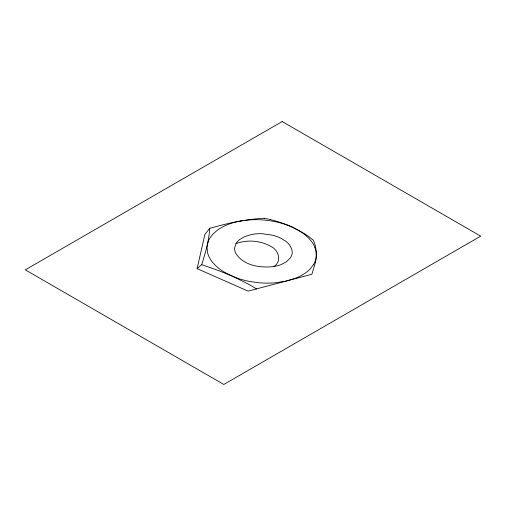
<?xml version="1.0" encoding="UTF-8"?>
<svg xmlns="http://www.w3.org/2000/svg" width="506" height="506" viewBox="0 0 506 506"><rect width="100%" height="100%" fill="white"/><g stroke="black" fill="none" stroke-linecap="round" stroke-linejoin="round"><path stroke-width="0.76" d="M293.069 227.485L288.559 225.568A62.282 35.958 0 0 0 276.143 221.868L269.401 220.641A55.793 32.213 0 0 0 253.841 219.712C238.788 220.236 224.202 224.481 209.724 228.288C208.934 240.748 205.468 252.848 201.673 264.676L197.112 268.635L248.092 291.127L311.867 274.277L315.497 262.348M197.112 268.635L204.86 234.55L209.724 228.288M235.986 243.626L234.657 247.788A29.999 17.318 0 0 0 235.752 253.291C243.468 265.694 260.407 268.231 273.771 266.529A25.439 14.687 0 0 0 280.956 264.657L286.497 261.76L290.28 258.009A27.084 15.635 0 0 0 292.228 251.944L291.779 249.249L290.046 245.733A33.529 19.354 0 0 0 285.276 240.913L280.824 238.218A33.516 19.348 0 0 0 272.715 235.246L262.076 233.702A27.103 15.648 0 0 0 251.501 234.537L244.841 236.536L239.578 239.585A25.275 14.592 0 0 0 235.992 243.626C247.175 239.458 260.318 240.451 270.704 246.352C278.623 249.724 282.31 261.52 273.771 266.529M313.366 264.828L309.786 269.331A45.976 26.546 0 0 1 306.971 271.836A47.697 27.539 0 0 1 295.966 278.072L285.523 281.26L275.207 282.791A54.016 31.189 0 0 1 258.193 282.677L250.552 281.614A62.023 35.806 0 0 1 237.921 278.389L218.257 270.47L201.673 264.676M239.23 221.261L234.67 222.317A47.868 27.634 0 0 0 222.064 227.238L220.825 227.94A45.243 26.122 0 0 0 217.371 230.205L213.462 233.589A49.778 28.734 0 0 0 208.32 241.191L206.986 247.276L207.568 252.684A59.923 34.598 0 0 0 210.42 259.287A59 34.066 0 0 0 212.735 262.513L215.619 265.612A65.426 37.773 0 0 0 222.842 271.254C233.892 277.522 245.897 282.057 256.618 288.983M239.357 221.236L240.761 220.977M264.252 218.307L270.64 219.572M292.67 227.302L299.014 230.635A64.806 37.419 0 0 1 307.648 237.137L309.419 238.94A60.739 35.072 0 0 1 314.947 247.567M293.467 227.675L304.226 233.563A113.23 65.375 0 0 1 311.671 238.851L313.195 240.065A90.372 52.175 0 0 1 315.567 246.89L316.294 251.963L316.193 257.219A51.365 29.658 0 0 1 313.359 264.828M314.947 247.567L316.073 251.488L316.345 255.328A127.139 73.402 0 0 1 315.485 262.342M240.793 221.027A106.892 61.713 0 0 1 264.246 218.25M270.609 219.617A111.662 64.464 0 0 1 292.74 227.251M282.19 121.541L25.3 269.856L223.81 384.459L480.7 236.144L282.19 121.541"/></g></svg>
